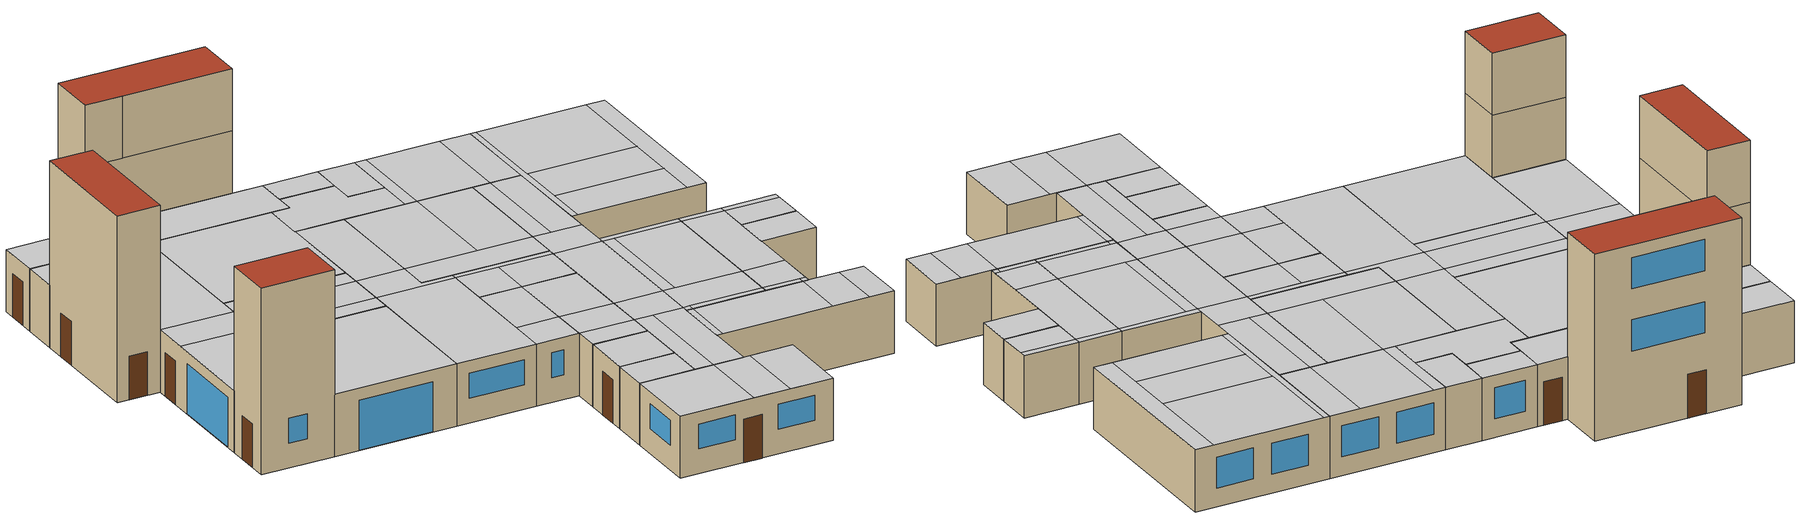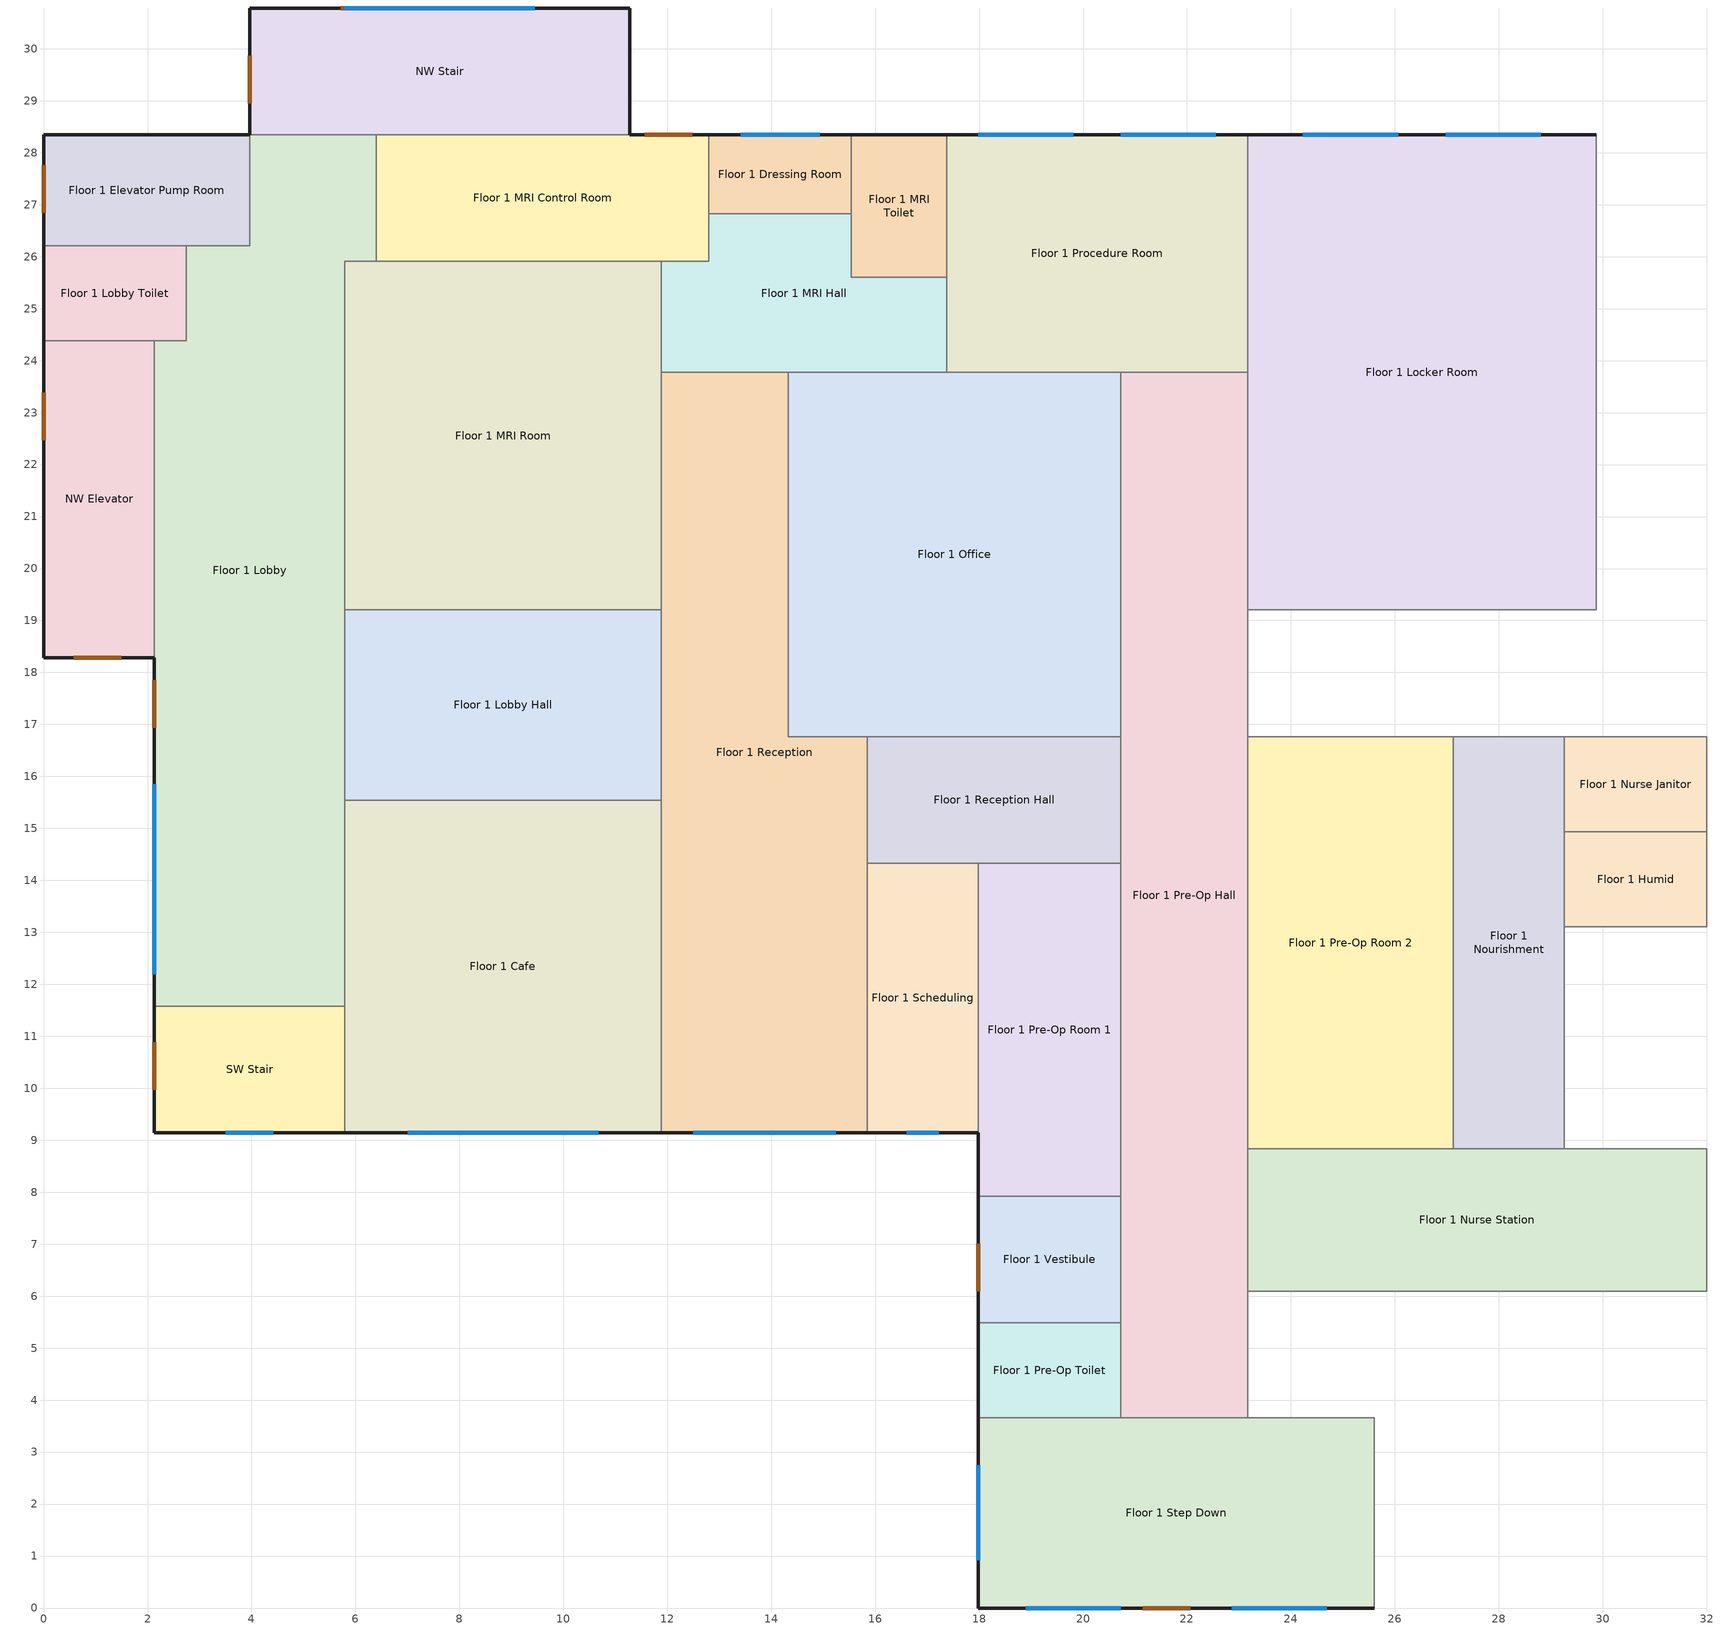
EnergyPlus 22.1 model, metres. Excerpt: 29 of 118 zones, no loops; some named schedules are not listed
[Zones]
Floor 1 Cafe
 floor ground (Floor1CafeSlab_Ffactor): 11.89,9.14 5.79,9.14 5.79,15.54 11.89,15.54 z0
 wall outside (nonres_ext_wall_grd): 5.79,9.14 11.89,9.14 z0:3.05
 wall to Floor 1 Lobby Hall (int_wall): 11.89,15.54 5.79,15.54 z0:3.05
 wall to Floor 1 Lobby (int_wall): 5.79,15.54 5.79,11.58 z0:3.05
 wall to Floor 1 Reception (int_wall): 11.89,9.14 11.89,15.54 z0:3.05
 wall to SW Stair (int_wall): 5.79,11.58 5.79,9.14 z0:3.05
 window (NonresWindow_U_0.364_SHGC_South_0.378): 7.01,9.14 10.67,9.14 z0.03:2.46
 ceiling to Floor 2 Reception (int_slab_ceiling): 5.79,9.14 11.89,9.14 11.89,15.54 5.79,15.54 z3.05
Floor 1 Dressing Room
 floor ground (Floor1DressingRoomSlab_Ffactor): 15.54,28.35 15.54,26.82 12.8,26.82 12.8,28.35 z0
 wall outside (nonres_ext_wall_grd): 15.54,28.35 12.8,28.35 z0:3.05
 wall to Floor 1 MRI Toilet (int_wall): 15.54,26.82 15.54,28.35 z0:3.05
 wall to Floor 1 MRI Control Room (int_wall): 12.8,28.35 12.8,26.82 z0:3.05
 wall to Floor 1 MRI Hall (int_wall): 12.8,26.82 15.54,26.82 z0:3.05
 window (NonresWindow_U_0.364_SHGC_North_0.378): 14.94,28.35 13.41,28.35 z0.91:2.44
 ceiling to Floor 2 Work (int_slab_ceiling): 15.54,26.82 15.54,28.35 12.8,28.35 12.8,26.82 z3.05
Floor 1 Elevator Pump Room
 floor ground (Floor1ElevatorPumpRoomSlab_Ffactor): 0,26.21 0,28.35 3.96,28.35 3.96,26.21 z0
 wall outside (nonres_ext_wall_grd): 3.96,28.35 0,28.35 0,26.21 z0:3.05
 wall to Floor 1 Lobby Toilet (int_wall): 0,26.21 2.74,26.21 z0:3.05
 wall to Floor 1 Lobby (int_wall): 2.74,26.21 3.96,26.21 3.96,28.35 z0:3.05
 door (Swinging Door_con): 0,27.76 0,26.84 z0:2.13
 ceiling to Floor 2 Janitor (int_slab_ceiling): 0,26.21 2.74,26.21 2.74,28.35 0,28.35 z3.05
 ceiling to Floor 2 Work (int_slab_ceiling): 3.96,28.35 2.74,28.35 2.74,26.21 3.96,26.21 z3.05
Floor 1 Humid
 floor adiabatic (Floor1HumidSlab_Ffactor): 32,14.94 32,13.11 29.26,13.11 29.26,14.94 z0
 wall to Floor 1 Sterile Storage (int_wall): 32,13.11 32,14.94 z0:3.05
 wall to Floor 1 Nourishment (int_wall): 29.26,14.94 29.26,13.11 z0:3.05
 wall to Floor 1 Nurse Janitor (int_wall): 32,14.94 29.26,14.94 z0:3.05
 wall to Floor 1 Clean (int_wall): 29.26,13.11 32,13.11 z0:3.05
 ceiling to Floor 2 X-Ray (int_slab_ceiling): 32,13.11 32,14.94 29.26,14.94 29.26,13.11 z3.05
Floor 1 Lobby
 floor ground (Floor1LobbySlab_Ffactor): 5.79,11.58 2.13,11.58 2.13,24.38 2.74,24.38 2.74,26.21 3.96,26.21 3.96,28.35 6.4,28.35 6.4,25.91 5.79,25.91 z0
 wall outside (nonres_ext_wall_grd): 2.13,18.29 2.13,11.58 z0:3.05
 wall to NW Stair (int_wall): 6.4,28.35 3.96,28.35 z0:3.05
 wall to NW Elevator (int_wall): 2.13,24.38 2.13,18.29 z0:3.05
 wall to Floor 1 Lobby Toilet (int_wall): 2.74,26.21 2.74,24.38 2.13,24.38 z0:3.05
 wall to SW Stair (int_wall): 2.13,11.58 5.79,11.58 z0:3.05
 wall to Floor 1 MRI Control Room (int_wall): 6.4,25.91 6.4,28.35 z0:3.05
 wall to Floor 1 MRI Room (int_wall): 5.79,19.2 5.79,25.91 6.4,25.91 z0:3.05
 wall to Floor 1 Lobby Hall (int_wall): 5.79,15.54 5.79,19.2 z0:3.05
 window (NonresWindow_U_0.364_SHGC_West_0.378): 2.13,15.85 2.13,12.19 z0.03:2.46
 door (Swinging Door_con): 2.13,17.85 2.13,16.93 z0:2.13
 ceiling to Floor 2 Work Hall (int_slab_ceiling): 2.13,18.29 2.13,16.46 5.79,16.46 5.79,18.29 z3.05
 ceiling to Floor 2 Work (int_slab_ceiling): 2.13,24.38 2.13,18.29 5.79,18.29 5.79,25.91 6.4,25.91 6.4,28.35 3.96,28.35 3.96,26.21 2.74,26.21 2.74,24.38 z3.05
 ceiling to Floor 2 Reception (int_slab_ceiling): 5.79,16.46 2.13,16.46 2.13,11.58 5.79,11.58 z3.05
Floor 1 Lobby Hall
 floor adiabatic (Floor1LobbyHallSlab_Ffactor): 11.89,19.2 11.89,15.54 5.79,15.54 5.79,19.2 z0
 wall to Floor 1 Reception (int_wall): 11.89,15.54 11.89,19.2 z0:3.05
 wall to Floor 1 MRI Room (int_wall): 11.89,19.2 5.79,19.2 z0:3.05
 ceiling to Floor 2 Work Hall (int_slab_ceiling): 5.79,18.29 5.79,16.46 11.89,16.46 11.89,18.29 z3.05
 ceiling to Floor 2 Work (int_slab_ceiling): 5.79,19.2 5.79,18.29 11.89,18.29 11.89,19.2 z3.05
 ceiling to Floor 2 Reception (int_slab_ceiling): 11.89,15.54 11.89,16.46 5.79,16.46 5.79,15.54 z3.05
Floor 1 Lobby Toilet
 floor ground (Floor1LobbyToiletSlab_Ffactor): 2.74,26.21 2.74,24.38 0,24.38 0,26.21 z0
 wall outside (nonres_ext_wall_grd): 0,26.21 0,24.38 z0:3.05
 wall to NW Elevator (int_wall): 0,24.38 2.13,24.38 z0:3.05
 ceiling to Floor 2 Work Toilet (int_slab_ceiling): 2.74,24.38 2.74,26.21 0,26.21 0,24.38 z3.05
Floor 1 Locker Room
 floor ground (Floor1LockerRoomSlab_Ffactor): 23.16,28.35 29.87,28.35 29.87,19.2 23.16,19.2 z0
 wall outside (nonres_ext_wall_grd): 29.87,28.35 23.16,28.35 z0:3.05
 wall to Floor 1 Procedure Room (int_wall): 23.16,28.35 23.16,23.77 z0:3.05
 wall to Floor 1 Locker Room Hall (int_wall): 23.16,19.2 29.87,19.2 z0:3.05
 wall to Floor 1 Lounge (int_wall): 29.87,19.2 29.87,28.35 z0:3.05
 wall to Floor 1 Pre-Op Hall (int_wall): 23.16,23.77 23.16,19.2 z0:3.05
 window (NonresWindow_U_0.364_SHGC_North_0.378): 28.8,28.35 26.97,28.35 / 26.06,28.35 24.23,28.35 z0.91:2.44
 ceiling to Floor 2 Exam Hall 5 (int_slab_ceiling): 29.87,28.35 28.96,28.35 28.96,19.2 29.87,19.2 z3.05
 ceiling to Floor 2 Exam 8 (int_slab_ceiling): 23.47,28.35 23.47,23.77 28.96,23.77 28.96,28.35 z3.05
 ceiling to Floor 2 Exam Hall 6 (int_slab_ceiling): 23.16,19.2 23.47,19.2 23.47,28.35 23.16,28.35 z3.05
 ceiling to Floor 2 Storage 3 (int_slab_ceiling): 23.47,23.77 23.47,21.34 28.96,21.34 28.96,23.77 z3.05
 ceiling to Floor 2 Nurse Station 2 (int_slab_ceiling): 28.96,19.2 28.96,21.34 23.47,21.34 23.47,19.2 z3.05
Floor 1 MRI Control Room
 floor ground (Floor1MRIControlRoomSlab_Ffactor): 6.4,25.91 6.4,28.35 12.8,28.35 12.8,25.91 z0
 wall outside (nonres_ext_wall_grd): 12.8,28.35 11.28,28.35 z0:3.05
 wall to Floor 1 MRI Room (int_wall): 6.4,25.91 11.89,25.91 z0:3.05
 wall to Floor 1 MRI Hall (int_wall): 11.89,25.91 12.8,25.91 12.8,26.82 z0:3.05
 wall to NW Stair (int_wall): 11.28,28.35 6.4,28.35 z0:3.05
 door (Swinging Door_con): 12.48,28.35 11.57,28.35 z0:2.13
 ceiling to Floor 2 Work (int_slab_ceiling): 6.4,25.91 12.8,25.91 12.8,28.35 6.4,28.35 z3.05
Floor 1 MRI Hall
 floor adiabatic (Floor1MRIHallSlab_Ffactor): 11.89,23.77 11.89,25.91 12.8,25.91 12.8,26.82 15.54,26.82 15.54,25.6 17.37,25.6 17.37,23.77 z0
 wall to Floor 1 Procedure Room (int_wall): 17.37,23.77 17.37,25.6 z0:3.05
 wall to Floor 1 Reception (int_wall): 11.89,23.77 14.33,23.77 z0:3.05
 wall to Floor 1 MRI Room (int_wall): 11.89,25.91 11.89,23.77 z0:3.05
 wall to Floor 1 MRI Toilet (int_wall): 17.37,25.6 15.54,25.6 15.54,26.82 z0:3.05
 wall to Floor 1 Office (int_wall): 14.33,23.77 17.37,23.77 z0:3.05
 ceiling to Floor 2 Work (int_slab_ceiling): 11.89,25.91 11.89,23.77 17.37,23.77 17.37,25.6 15.54,25.6 15.54,26.82 12.8,26.82 12.8,25.91 z3.05
Floor 1 MRI Room
 floor adiabatic (Floor1MRIRoomSlab_Ffactor): 11.89,19.2 5.79,19.2 5.79,25.91 11.89,25.91 z0
 wall to Floor 1 Reception (int_wall): 11.89,19.2 11.89,23.77 z0:3.05
 ceiling to Floor 2 Work (int_slab_ceiling): 5.79,19.2 11.89,19.2 11.89,25.91 5.79,25.91 z3.05
Floor 1 MRI Toilet
 floor ground (Floor1MRIToiletSlab_Ffactor): 17.37,25.6 15.54,25.6 15.54,28.35 17.37,28.35 z0
 wall outside (nonres_ext_wall_grd): 17.37,28.35 15.54,28.35 z0:3.05
 wall to Floor 1 Procedure Room (int_wall): 17.37,25.6 17.37,28.35 z0:3.05
 ceiling to Floor 2 Work (int_slab_ceiling): 15.54,25.6 17.37,25.6 17.37,28.35 15.54,28.35 z3.05
Floor 1 Nourishment
 floor adiabatic (Floor1NourishmentSlab_Ffactor): 27.13,16.76 29.26,16.76 29.26,8.84 27.13,8.84 z0
 wall to Floor 1 Clean (int_wall): 29.26,8.84 29.26,13.11 z0:3.05
 wall to Floor 1 Locker Room Hall (int_wall): 29.26,16.76 27.13,16.76 z0:3.05
 wall to Floor 1 Nurse Station (int_wall): 27.13,8.84 29.26,8.84 z0:3.05
 wall to Floor 1 Pre-Op Room 2 (int_wall): 27.13,16.76 27.13,8.84 z0:3.05
 wall to Floor 1 Nurse Janitor (int_wall): 29.26,14.94 29.26,16.76 z0:3.05
 ceiling to Floor 2 Work Hall (int_slab_ceiling): 27.13,16.76 27.13,16.46 29.26,16.46 29.26,16.76 z3.05
 ceiling to Floor 2 Exam 2 (int_slab_ceiling): 27.13,8.84 28.96,8.84 28.96,9.14 27.13,9.14 z3.05
 ceiling to Floor 2 Exam Hall 2 (int_slab_ceiling): 29.26,8.84 29.26,9.14 28.96,9.14 28.96,8.84 z3.05
 ceiling to Floor 2 Reception Hall (int_slab_ceiling): 29.26,9.14 29.26,10.97 27.13,10.97 27.13,9.14 z3.05
 ceiling to Floor 2 X-Ray (int_slab_ceiling): 29.26,16.46 27.13,16.46 27.13,10.97 29.26,10.97 z3.05
Floor 1 Nurse Janitor
 floor adiabatic (Floor1NurseJanitorSlab_Ffactor): 29.26,14.94 29.26,16.76 32,16.76 32,14.94 z0
 wall to Floor 1 Locker Room Hall (int_wall): 32,16.76 29.26,16.76 z0:3.05
 wall to Floor 1 Sterile Storage (int_wall): 32,14.94 32,16.76 z0:3.05
 ceiling to Floor 2 Work Hall (int_slab_ceiling): 29.26,16.76 29.26,16.46 32,16.46 32,16.76 z3.05
 ceiling to Floor 2 X-Ray (int_slab_ceiling): 32,14.94 32,16.46 29.26,16.46 29.26,14.94 z3.05
Floor 1 Nurse Station
 floor adiabatic (Floor1NurseStationSlab_Ffactor): 23.16,6.1 23.16,8.84 32,8.84 32,6.1 z0
 wall to Floor 1 Pre-Op Hall (int_wall): 23.16,8.84 23.16,6.1 z0:3.05
 wall to Floor 1 PACU (int_wall): 32,6.1 32,8.84 z0:3.05
 wall to Floor 1 Nurse Hall (int_wall): 23.16,6.1 32,6.1 z0:3.05
 wall to Floor 1 Clean (int_wall): 32,8.84 29.26,8.84 z0:3.05
 wall to Floor 1 Pre-Op Room 2 (int_wall): 27.13,8.84 23.16,8.84 z0:3.05
 ceiling to Floor 2 Exam Hall 1 (int_slab_ceiling): 23.16,6.1 23.47,6.1 23.47,8.84 23.16,8.84 z3.05
 ceiling to Floor 2 Exam 2 (int_slab_ceiling): 23.47,6.1 28.96,6.1 28.96,8.84 23.47,8.84 z3.05
 ceiling to Floor 2 Exam 3 (int_slab_ceiling): 32,8.84 30.78,8.84 30.78,6.1 32,6.1 z3.05
 ceiling to Floor 2 Exam Hall 2 (int_slab_ceiling): 28.96,6.1 30.78,6.1 30.78,8.84 28.96,8.84 z3.05
Floor 1 Office
 floor adiabatic (Floor1OfficeSlab_Ffactor): 20.73,23.77 20.73,16.76 14.33,16.76 14.33,23.77 z0
 wall to Floor 1 Procedure Room (int_wall): 20.73,23.77 17.37,23.77 z0:3.05
 wall to Floor 1 Pre-Op Hall (int_wall): 20.73,16.76 20.73,23.77 z0:3.05
 wall to Floor 1 Reception (int_wall): 14.33,23.77 14.33,16.76 15.85,16.76 z0:3.05
 wall to Floor 1 Reception Hall (int_wall): 15.85,16.76 20.73,16.76 z0:3.05
 ceiling to Floor 2 Work Hall (int_slab_ceiling): 20.73,16.76 20.73,18.29 14.33,18.29 14.33,16.76 z3.05
 ceiling to Floor 2 Exam 9 (int_slab_ceiling): 20.73,23.77 17.98,23.77 17.98,18.29 20.73,18.29 z3.05
 ceiling to Floor 2 Work (int_slab_ceiling): 14.33,18.29 17.98,18.29 17.98,23.77 14.33,23.77 z3.05
Floor 1 Pre-Op Hall
 floor adiabatic (Floor1Pre-OpHallSlab_Ffactor): 20.73,3.66 20.73,23.77 23.16,23.77 23.16,3.66 z0
 wall to Floor 1 Nurse Hall (int_wall): 23.16,3.66 23.16,6.1 z0:3.05
 wall to Floor 1 Procedure Room (int_wall): 23.16,23.77 20.73,23.77 z0:3.05
 wall to Floor 1 Step Down (int_wall): 20.73,3.66 23.16,3.66 z0:3.05
 wall to Floor 1 Pre-Op Room 2 (int_wall): 23.16,8.84 23.16,16.76 z0:3.05
 wall to Floor 1 Locker Room Hall (int_wall): 23.16,16.76 23.16,19.2 z0:3.05
 wall to Floor 1 Reception Hall (int_wall): 20.73,16.76 20.73,14.33 z0:3.05
 wall to Floor 1 Pre-Op Room 1 (int_wall): 20.73,14.33 20.73,7.92 z0:3.05
 wall to Floor 1 Vestibule (int_wall): 20.73,7.92 20.73,5.49 z0:3.05
 wall to Floor 1 Pre-Op Toilet (int_wall): 20.73,5.49 20.73,3.66 z0:3.05
 ceiling to Floor 2 Exam 1 (int_slab_ceiling): 20.73,3.66 21.64,3.66 21.64,9.14 20.73,9.14 z3.05
 ceiling to Floor 2 Exam Hall 1 (int_slab_ceiling): 23.16,9.14 21.64,9.14 21.64,3.66 23.16,3.66 z3.05
 ceiling to Floor 2 Scheduling 2 (int_slab_ceiling): 23.16,10.97 23.16,16.46 20.73,16.46 20.73,10.97 z3.05
 ceiling to Floor 2 Reception Hall (int_slab_ceiling): 23.16,9.14 23.16,10.97 20.73,10.97 20.73,9.14 z3.05
 ceiling to Floor 2 Work Hall (int_slab_ceiling): 23.16,18.29 20.73,18.29 20.73,16.46 23.16,16.46 z3.05
 ceiling to Floor 2 Exam Hall 6 (int_slab_ceiling): 23.16,23.77 21.64,23.77 21.64,18.29 23.16,18.29 z3.05
 ceiling to Floor 2 Exam 9 (int_slab_ceiling): 20.73,18.29 21.64,18.29 21.64,23.77 20.73,23.77 z3.05
Floor 1 Pre-Op Room 1
 floor ground (Floor1Pre-OpRoom1Slab_Ffactor): 20.73,7.92 17.98,7.92 17.98,14.33 20.73,14.33 z0
 wall outside (nonres_ext_wall_grd): 17.98,9.14 17.98,7.92 z0:3.05
 wall to Floor 1 Vestibule (int_wall): 17.98,7.92 20.73,7.92 z0:3.05
 wall to Floor 1 Scheduling (int_wall): 17.98,14.33 17.98,9.14 z0:3.05
 wall to Floor 1 Reception Hall (int_wall): 20.73,14.33 17.98,14.33 z0:3.05
 ceiling to Floor 2 Scheduling 2 (int_slab_ceiling): 20.73,14.33 17.98,14.33 17.98,10.97 20.73,10.97 z3.05
 ceiling to Floor 2 Exam 1 (int_slab_ceiling): 20.73,7.92 20.73,9.14 17.98,9.14 17.98,7.92 z3.05
 ceiling to Floor 2 Reception Hall (int_slab_ceiling): 17.98,10.97 17.98,9.14 20.73,9.14 20.73,10.97 z3.05
Floor 1 Pre-Op Room 2
 floor adiabatic (Floor1Pre-OpRoom2Slab_Ffactor): 27.13,16.76 27.13,8.84 23.16,8.84 23.16,16.76 z0
 wall to Floor 1 Locker Room Hall (int_wall): 27.13,16.76 23.16,16.76 z0:3.05
 ceiling to Floor 2 Exam Hall 1 (int_slab_ceiling): 23.16,8.84 23.47,8.84 23.47,9.14 23.16,9.14 z3.05
 ceiling to Floor 2 Work Hall (int_slab_ceiling): 23.16,16.76 23.16,16.46 27.13,16.46 27.13,16.76 z3.05
 ceiling to Floor 2 Exam 2 (int_slab_ceiling): 27.13,8.84 27.13,9.14 23.47,9.14 23.47,8.84 z3.05
 ceiling to Floor 2 Reception Hall (int_slab_ceiling): 27.13,9.14 27.13,10.97 23.16,10.97 23.16,9.14 z3.05
 ceiling to Floor 2 X-Ray (int_slab_ceiling): 27.13,10.97 27.13,16.46 23.77,16.46 23.77,10.97 z3.05
 ceiling to Floor 2 Scheduling 2 (int_slab_ceiling): 23.77,10.97 23.77,16.46 23.16,16.46 23.16,10.97 z3.05
Floor 1 Pre-Op Toilet
 floor ground (Floor1Pre-OpToiletSlab_Ffactor): 17.98,5.49 20.73,5.49 20.73,3.66 17.98,3.66 z0
 wall outside (nonres_ext_wall_grd): 17.98,5.49 17.98,3.66 z0:3.05
 wall to Floor 1 Vestibule (int_wall): 20.73,5.49 17.98,5.49 z0:3.05
 wall to Floor 1 Step Down (int_wall): 17.98,3.66 20.73,3.66 z0:3.05
 ceiling to Floor 2 Exam 1 (int_slab_ceiling): 20.73,5.49 17.98,5.49 17.98,3.66 20.73,3.66 z3.05
Floor 1 Procedure Room
 floor ground (Floor1ProcedureRoomSlab_Ffactor): 17.37,28.35 23.16,28.35 23.16,23.77 17.37,23.77 z0
 wall outside (nonres_ext_wall_grd): 23.16,28.35 17.37,28.35 z0:3.05
 window (NonresWindow_U_0.364_SHGC_North_0.378): 22.56,28.35 20.73,28.35 / 19.81,28.35 17.98,28.35 z0.91:2.44
 ceiling to Floor 2 Exam Hall 6 (int_slab_ceiling): 23.16,28.35 21.64,28.35 21.64,23.77 23.16,23.77 z3.05
 ceiling to Floor 2 Exam 9 (int_slab_ceiling): 21.64,28.35 17.98,28.35 17.98,23.77 21.64,23.77 z3.05
 ceiling to Floor 2 Work (int_slab_ceiling): 17.37,23.77 17.98,23.77 17.98,28.35 17.37,28.35 z3.05
Floor 1 Reception
 floor ground (Floor1ReceptionSlab_Ffactor): 11.89,23.77 14.33,23.77 14.33,16.76 15.85,16.76 15.85,9.14 11.89,9.14 z0
 wall outside (nonres_ext_wall_grd): 11.89,9.14 15.85,9.14 z0:3.05
 wall to Floor 1 Scheduling (int_wall): 15.85,9.14 15.85,14.33 z0:3.05
 wall to Floor 1 Reception Hall (int_wall): 15.85,14.33 15.85,16.76 z0:3.05
 window (NonresWindow_U_0.364_SHGC_South_0.378): 12.5,9.14 15.24,9.14 z1.22:2.44
 ceiling to Floor 2 Work Hall (int_slab_ceiling): 11.89,18.29 11.89,16.46 15.85,16.46 15.85,16.76 14.33,16.76 14.33,18.29 z3.05
 ceiling to Floor 2 Work (int_slab_ceiling): 11.89,18.29 14.33,18.29 14.33,23.77 11.89,23.77 z3.05
 ceiling to Floor 2 Reception (int_slab_ceiling): 15.85,16.46 11.89,16.46 11.89,9.14 15.85,9.14 z3.05
Floor 1 Reception Hall
 floor adiabatic (Floor1ReceptionHallSlab_Ffactor): 20.73,16.76 20.73,14.33 15.85,14.33 15.85,16.76 z0
 wall to Floor 1 Scheduling (int_wall): 15.85,14.33 17.98,14.33 z0:3.05
 ceiling to Floor 2 Reception Toilet (int_slab_ceiling): 17.98,14.33 17.98,16.46 15.85,16.46 15.85,14.33 z3.05
 ceiling to Floor 2 Scheduling 2 (int_slab_ceiling): 20.73,14.33 20.73,16.46 17.98,16.46 17.98,14.33 z3.05
 ceiling to Floor 2 Work Hall (int_slab_ceiling): 15.85,16.76 15.85,16.46 20.73,16.46 20.73,16.76 z3.05
Floor 1 Scheduling
 floor ground (Floor1SchedulingSlab_Ffactor): 17.98,9.14 15.85,9.14 15.85,14.33 17.98,14.33 z0
 wall outside (nonres_ext_wall_grd): 15.85,9.14 17.98,9.14 z0:3.05
 window (NonresWindow_U_0.364_SHGC_South_0.378): 16.61,9.14 17.22,9.14 z1.22:2.44
 ceiling to Floor 2 Reception Hall (int_slab_ceiling): 17.98,9.14 17.98,10.97 15.85,10.97 15.85,9.14 z3.05
 ceiling to Floor 2 Reception Toilet (int_slab_ceiling): 15.85,14.33 15.85,10.97 17.98,10.97 17.98,14.33 z3.05
Floor 1 Step Down
 floor ground (Floor1StepDownSlab_Ffactor): 17.98,3.66 25.6,3.66 25.6,0 17.98,0 z0
 wall outside (nonres_ext_wall_grd): 17.98,3.66 17.98,0 25.6,0 z0:3.05
 wall to Floor 1 Nurse Hall (int_wall): 25.6,3.66 23.16,3.66 z0:3.05
 wall to Floor 1 Recovery Room (int_wall): 25.6,0 25.6,3.66 z0:3.05
 window (NonresWindow_U_0.364_SHGC_West_0.378): 17.98,2.74 17.98,0.91 z1.22:2.44
 window (NonresWindow_U_0.364_SHGC_South_0.378): 18.9,0 20.73,0 / 22.86,0 24.69,0 z1.22:2.44
 door (Swinging Door_con): 21.14,0 22.06,0 z0:2.13
 ceiling to Floor 2 Exam 1 (int_slab_ceiling): 21.64,0 21.64,3.66 17.98,3.66 17.98,0 z3.05
 ceiling to Floor 2 Exam Hall 1 (int_slab_ceiling): 21.64,0 23.47,0 23.47,3.66 21.64,3.66 z3.05
 ceiling to Floor 2 Exam 2 (int_slab_ceiling): 25.6,3.66 23.47,3.66 23.47,0 25.6,0 z3.05
Floor 1 Vestibule
 floor ground (Floor1VestibuleSlab_Ffactor): 20.73,5.49 17.98,5.49 17.98,7.92 20.73,7.92 z0
 wall outside (nonres_ext_wall_grd): 17.98,7.92 17.98,5.49 z0:3.05
 door (Swinging Door_con): 17.98,7.01 17.98,6.1 z0:2.13
 ceiling to Floor 2 Exam 1 (int_slab_ceiling): 17.98,5.49 20.73,5.49 20.73,7.92 17.98,7.92 z3.05
NW Elevator
 floor ground (NWElevatorSlab_Ffactor): 2.13,18.29 0,18.29 0,24.38 2.13,24.38 z0
 wall outside (nonres_ext_wall_grd): 0,24.38 0,18.29 2.13,18.29 z0:9.14
 wall to Floor 3 Elevator Hall (int_wall): 2.13,18.29 2.13,24.38 z6.1:9.14
 wall to Floor 2 Work Toilet (int_wall): 2.13,24.38 0,24.38 z3.05:6.1
 wall to Floor 2 Work (int_wall): 2.13,18.29 2.13,24.38 z3.05:6.1
 wall to Floor 3 Office Toilet (int_wall): 2.13,24.38 0,24.38 z6.1:9.14
 door (Swinging Door_con): 0.58,18.29 1.5,18.29 / 0,23.38 0,22.47 z0:2.13
 roof outside (nonres_roof): 0,18.29 2.13,18.29 2.13,24.38 0,24.38 z9.14
NW Stair
 floor ground (NWStairSlab_Ffactor): 3.96,30.78 11.28,30.78 11.28,28.35 3.96,28.35 z0
 wall outside (nonres_ext_wall_grd): 11.28,28.35 11.28,30.78 3.96,30.78 3.96,28.35 z0:9.14
 wall to Floor 3 Elevator Hall (int_wall): 3.96,28.35 5.79,28.35 z6.1:9.14
 wall to Floor 2 Work (int_wall): 3.96,28.35 11.28,28.35 z3.05:6.1
 wall to Floor 3 Office (int_wall): 5.79,28.35 11.28,28.35 z6.1:9.14
 window (NonresWindow_U_0.364_SHGC_North_0.378): 9.45,30.78 5.79,30.78 z3.96:5.49; 9.45,30.78 5.79,30.78 z7.01:8.53
 door (Swinging Door_con): 3.96,29.87 3.96,28.96 / 6.64,30.78 5.72,30.78 z0:2.13
 roof outside (nonres_roof): 11.28,30.78 3.96,30.78 3.96,28.35 11.28,28.35 z9.14
SW Stair
 floor ground (SWStairSlab_Ffactor): 2.13,11.58 5.79,11.58 5.79,9.14 2.13,9.14 z0
 wall outside (nonres_ext_wall_grd): 2.13,11.58 2.13,9.14 5.79,9.14 z0:9.14
 wall to Floor 3 Undeveloped 2 (int_wall): 5.79,9.14 5.79,11.58 2.13,11.58 z6.1:9.14
 wall to Floor 2 Reception (int_wall): 5.79,9.14 5.79,11.58 2.13,11.58 z3.05:6.1
 window (NonresWindow_U_0.364_SHGC_South_0.378): 3.51,9.14 4.42,9.14 z1.22:2.44
 door (Swinging Door_con): 2.13,10.89 2.13,9.97 z0:2.13
 roof outside (nonres_roof): 2.13,11.58 2.13,9.14 5.79,9.14 5.79,11.58 z9.14
[Building]
OutPatientHealthCare: North Axis {deg}=0; Terrain=City; Loads Convergence Tolerance Value {W}=0.04; Temperature Convergence Tolerance Value {deltaC}=0.2; Solar Distribution=FullInteriorAndExterior; Maximum Number of Warmup Days=25; Minimum Number of Warmup Days=6
[Site:Location]
Site:Location=Buffalo.Niagara.Intl.AP_NY_USA WMO=725280; Latitude {N+ S-}=42.94; Longitude {W- E+}=-78.74; Time Zone Relative to GMT {GMT+/-}=-5; Elevation {m}=215
[SizingPeriod:DesignDay] Day of Month=21; Dry-Bulb Temperature Range Modifier Type=DefaultMultipliers; Humidity Condition Type=Wetbulb; Barometric Pressure {Pa}=98769; Rain {Yes/No}=No; Snow on ground {Yes/No}=No; Daylight Savings Time Indicator=No
Name | Month | Day Type | Maximum Dry-Bulb Temperature {C} | Daily Dry-Bulb Temperature Range {C} | Wetbulb at Maximum Dry-Bulb {C} | Wind Speed {m/s} design conditions vs. traditional 6.71 m/s (15 mph) | Wind Direction {Degrees; N=0, S=180} | Solar Model Indicator | Clearness {0.0 to 1.1} | Wind Speed {m/s} design conditions vs. traditional 3.35 m/s (7mph) | ASHRAE Clear Sky Optical Depth for Beam Irradiance (taub) | ASHRAE Clear Sky Optical Depth for Diffuse Irradiance (taud)
Buffalo.Niagara.Intl.AP_NY_USA Ann Htg 99.6% Condns DB | 1 | WinterDesignDay | -16.3 | 0 | -16.3 | 5.1 | 270 | ASHRAEClearSky | 0
Buffalo.Niagara.Intl.AP_NY_USA Ann Clg .4% Condns DB=>MWB | 7 | SummerDesignDay | 30.3 | 9.3 | 21.8 |  | 240 | ASHRAETau |  | 5.7 | 0.462 | 2.001
[Site:WaterMainsTemperature]
Calculation Method=Correlation; Annual average outdoor air temperature {C}=8.96667; Maximum difference in monthly average outdoor air temperatures {C}=26.2
[Site:GroundTemperature:FCfactorMethod]
January Ground Temperature {C}=9.7; February Ground Temperature {C}=6; March Ground Temperature {C}=-2.2; April Ground Temperature {C}=-3.4; May Ground Temperature {C}=-4.2; June Ground Temperature {C}=2.7; July Ground Temperature {C}=7.5; August Ground Temperature {C}=13.7; September Ground Temperature {C}=18.6; October Ground Temperature {C}=22; November Ground Temperature {C}=20.7; December Ground Temperature {C}=16.5
[Material:NoMass]
Opaque Door panel_con: MediumRough, 0.475973, 0.9, 0.7, 0.7
CP02 CARPET PAD: VeryRough, 0.21648, 0.9, 0.7, 0.8
Nonres_Roof_Insulation: MediumSmooth, 5.30668, 0.9, 0.7, 0.7
Nonres_Exterior_Wall_Insulation_grd: MediumSmooth, 1.18092, 0.9, 0.7, 0.7
[Construction]
Swinging Door_con: Opaque Door panel_con
InteriorFurnishings: Std Wood 6inch
int_wall: G01 13mm gypsum board, G01 13mm gypsum board
int_slab_ceiling: CP02 CARPET PAD, 100mm Normalweight concrete floor
nonres_roof: F13 Built-up roofing, Nonres_Roof_Insulation, F08 Metal surface
nonres_ext_wall_grd: F07 25mm stucco, G01 16mm gypsum board, Nonres_Exterior_Wall_Insulation_grd, G01 16mm gypsum board
NonresWindow_U_0.364_SHGC_South_0.378: Glazing Layer South
NonresWindow_U_0.364_SHGC_North_0.378: Glazing Layer North
NonresWindow_U_0.364_SHGC_West_0.378: Glazing Layer West
[Material]
Name | Roughness | Thickness {m} | Conductivity {W/m-K} | Density {kg/m3} | Specific Heat {J/kg-K} | Thermal Absorptance | Solar Absorptance | Visible Absorptance | Absorptance:Thermal | Absorptance:Solar | Absorptance:Visible
Std Wood 6inch | MediumSmooth | 0.15 | 0.12 | 540 | 1210 | 0.9 | 0.7 | 0.7
F07 25mm stucco | Smooth | 0.0254 | 0.72 | 1856 | 840 | 0.9 | 0.7 | 0.7
F08 Metal surface | Smooth | 0.0008 | 45.28 | 7824 | 500
F13 Built-up roofing | Rough | 0.0095 | 0.16 | 1120 | 1460 |  |  |  | 0.9 | 0.7
G01 13mm gypsum board | Smooth | 0.0127 | 0.16 | 800 | 1090 |  |  |  | 0.9 | 0.7 | 0.5
G01 16mm gypsum board | MediumSmooth | 0.0159 | 0.16 | 800 | 1090
100mm Normalweight concrete floor | MediumRough | 0.1016 | 2.31 | 2322 | 832
[WindowMaterial:SimpleGlazingSystem] U-Factor {W/m2-K}=2.06689; Solar Heat Gain Coefficient=0.378; Visible Transmittance=0.4158
Glazing Layer South; Glazing Layer North; Glazing Layer West
[Construction:FfactorGroundFloor] F-Factor {W/m-K}=0.90012
Name | Area {m2} | PerimeterExposed {m}
Floor1CafeSlab_Ffactor | 39.0193 | 6.096
Floor1DressingRoomSlab_Ffactor | 4.18064 | 2.7432
Floor1ElevatorPumpRoomSlab_Ffactor | 8.45418 | 6.096
Floor1HumidSlab_Ffactor; Floor1NurseJanitorSlab_Ffactor | 5.01676 | 0
Floor1LobbySlab_Ffactor | 57.7857 | 6.7056
Floor1LobbyHallSlab_Ffactor | 22.2967 | 0
Floor1LobbyToiletSlab_Ffactor; Floor1MRIToiletSlab_Ffactor; Floor1Pre-OpToiletSlab_Ffactor | 5.01676 | 1.8288
Floor1LockerRoomSlab_Ffactor | 61.316 | 6.7056
Floor1MRIControlRoomSlab_Ffactor | 15.6077 | 1.524
Floor1MRIHallSlab_Ffactor | 13.6567 | 0
Floor1MRIRoomSlab_Ffactor | 40.8773 | 0
Floor1NourishmentSlab_Ffactor | 16.9084 | 0
Floor1NurseStationSlab_Ffactor | 24.2477 | 0
Floor1OfficeSlab_Ffactor | 44.8722 | 0
Floor1Pre-OpHallSlab_Ffactor | 49.0528 | 0
Floor1Pre-OpRoom1Slab_Ffactor | 17.5587 | 1.2192
Floor1Pre-OpRoom2Slab_Ffactor | 31.4012 | 0
Floor1ProcedureRoomSlab_Ffactor | 26.4774 | 5.7912
Floor1ReceptionSlab_Ffactor | 47.2876 | 3.9624
Floor1ReceptionHallSlab_Ffactor | 11.8916 | 0
Floor1SchedulingSlab_Ffactor | 11.0555 | 2.1336
Floor1StepDownSlab_Ffactor | 27.8709 | 11.2776
Floor1VestibuleSlab_Ffactor | 6.68902 | 2.4384
NWElevatorSlab_Ffactor | 13.0064 | 8.2296
NWStairSlab_Ffactor | 17.8374 | 12.192
SWStairSlab_Ffactor | 8.91869 | 6.096
[Zone] Type=1; Multiplier=1; Ceiling Height {m}=-9999; Floor Area {m2}=autocalculate; Part of Total Floor Area=Yes
Name | Volume {m3}
Floor 1 Cafe; NW Elevator | 118.9308
Floor 1 Dressing Room | 12.7426
Floor 1 Elevator Pump Room | 25.7683
Floor 1 Humid; Floor 1 Lobby Toilet; Floor 1 MRI Toilet; Floor 1 Nurse Janitor; Floor 1 Pre-Op Toilet | 15.2911
Floor 1 Lobby | 176.1308
Floor 1 Lobby Hall | 67.9604
Floor 1 Locker Room | 186.8912
Floor 1 MRI Control Room | 47.5723
Floor 1 MRI Hall | 41.6258
Floor 1 MRI Room | 124.5941
Floor 1 Nourishment | 51.5367
Floor 1 Nurse Station | 73.907
Floor 1 Office | 136.7704
Floor 1 Pre-Op Hall | 149.513
Floor 1 Pre-Op Room 1 | 53.5188
Floor 1 Pre-Op Room 2 | 95.7109
Floor 1 Procedure Room | 80.703
Floor 1 Reception | 144.1327
Floor 1 Reception Hall | 36.2456
Floor 1 Scheduling | 33.697
Floor 1 Step Down | 84.9505
Floor 1 Vestibule | 20.3881
NW Stair | 163.105
SW Stair | 81.5525
[InternalMass] Construction=InteriorFurnishings
Name | Zone or ZoneList | Surface Area {m2}
Floor 1 Cafe_InternalMass_1 | Floor 1 Cafe | 78.0386
Floor 1 Dressing Room_InternalMass_1 | Floor 1 Dressing Room | 8.3613
Floor 1 Elevator Pump Room_InternalMass_1 | Floor 1 Elevator Pump Room | 16.9084
Floor 1 Humid_InternalMass_1 | Floor 1 Humid | 10.0335
Floor 1 Lobby_InternalMass_1 | Floor 1 Lobby | 115.5714
Floor 1 Lobby Hall_InternalMass_1 | Floor 1 Lobby Hall | 44.5935
Floor 1 Lobby Toilet_InternalMass_1 | Floor 1 Lobby Toilet | 10.0335
Floor 1 Locker Room_InternalMass_1 | Floor 1 Locker Room | 122.632
Floor 1 MRI Control Room_InternalMass_1 | Floor 1 MRI Control Room | 31.2154
Floor 1 MRI Hall_InternalMass_1 | Floor 1 MRI Hall | 27.3135
Floor 1 MRI Room_InternalMass_1 | Floor 1 MRI Room | 81.7547
Floor 1 MRI Toilet_InternalMass_1 | Floor 1 MRI Toilet | 10.0335
Floor 1 Nourishment_InternalMass_1 | Floor 1 Nourishment | 33.8167
Floor 1 Nurse Janitor_InternalMass_1 | Floor 1 Nurse Janitor | 10.0335
Floor 1 Nurse Station_InternalMass_1 | Floor 1 Nurse Station | 48.4954
Floor 1 Office_InternalMass_1 | Floor 1 Office | 89.7443
Floor 1 Pre-Op Hall_InternalMass_1 | Floor 1 Pre-Op Hall | 98.1056
Floor 1 Pre-Op Room 1_InternalMass_1 | Floor 1 Pre-Op Room 1 | 35.1173
Floor 1 Pre-Op Room 2_InternalMass_1 | Floor 1 Pre-Op Room 2 | 62.8025
Floor 1 Pre-Op Toilet_InternalMass_1 | Floor 1 Pre-Op Toilet | 10.0335
Floor 1 Procedure Room_InternalMass_1 | Floor 1 Procedure Room | 52.9547
Floor 1 Reception_InternalMass_1 | Floor 1 Reception | 94.5753
Floor 1 Reception Hall_InternalMass_1 | Floor 1 Reception Hall | 23.7832
Floor 1 Scheduling_InternalMass_1 | Floor 1 Scheduling | 22.1109
Floor 1 Step Down_InternalMass_1 | Floor 1 Step Down | 55.7418
Floor 1 Vestibule_InternalMass_1 | Floor 1 Vestibule | 13.378
NW Elevator_InternalMass_1 | NW Elevator | 26.0129
NW Stair_InternalMass_1 | NW Stair | 35.6748
SW Stair_InternalMass_1 | SW Stair | 17.8374
[People] Fraction Radiant=0.3; Sensible Heat Fraction=AUTOCALCULATE; Activity Level Schedule=ACTIVITY_SCH; Enable ASHRAE 55 Comfort Warnings=No; Mean Radiant Temperature Calculation Type=ZoneAveraged; Work Efficiency Schedule=WORK_EFF_SCH; Clothing Insulation Calculation Method=ClothingInsulationSchedule; Clothing Insulation Schedule=CLOTHING_SCH; Air Velocity Schedule=AIR_VELO_SCH; Thermal Comfort Model 1 Type=FANGER
Name | Zone or ZoneList or Space or SpaceList | Number of People Schedule | Number of People Calculation Method | People per Floor Area {person/m2} | Number of People
Floor 1 Cafe People | Floor 1 Cafe | BLDG_OCC_SCH | People/Area | 1.0765
Floor 1 Dressing Room People | Floor 1 Dressing Room | OFFICE_OCC_w_SB_SCH | People/Area | 0.0538248
Floor 1 Humid People | Floor 1 Humid | OFFICE_OCC_w_SB_SCH | People/Area | 0.0538248
Floor 1 Lobby People | Floor 1 Lobby | BLDG_OCC_SCH | People/Area | 0.10765
Floor 1 Locker Room People | Floor 1 Locker Room | BLDG_OCC_SCH | People/Area | 0.161474
Floor 1 MRI Control Room People | Floor 1 MRI Control Room | BLDG_OCC_SCH | People/Area | 0.215299
Floor 1 MRI Room People | Floor 1 MRI Room | BLDG_OCC_SCH | People/Area | 0.215299
Floor 1 Nourishment People | Floor 1 Nourishment | BLDG_OCC_SCH | People/Area | 0.161458
Floor 1 Nurse Station People | Floor 1 Nurse Station | BLDG_OCC_SCH | People/Area | 0.161458
Floor 1 Office People | Floor 1 Office | OFFICE_OCC_w_SB_SCH | People/Area | 0.0538248
Floor 1 Pre-Op Room 1 People | Floor 1 Pre-Op Room 1 | BLDG_OCC_SCH | People/Area | 0.10765
Floor 1 Pre-Op Room 2 People | Floor 1 Pre-Op Room 2 | BLDG_OCC_SCH | People/Area | 0.10765
Floor 1 Procedure Room People | Floor 1 Procedure Room | BLDG_OCC_SCH | People/Area | 0.215299
Floor 1 Reception People | Floor 1 Reception | BLDG_OCC_SCH | People/Area | 0.322949
Floor 1 Scheduling People | Floor 1 Scheduling | OFFICE_OCC_w_SB_SCH | People/Area | 0.0538248
Floor 1 Step Down People | Floor 1 Step Down | BLDG_OCC_SCH | People/Area | 0.215299
Floor 1 Elevator Pump Room People | Floor 1 Elevator Pump Room | BLDG_OCC_SCH | People |  | 0.1365
Floor 1 Lobby Hall People | Floor 1 Lobby Hall | BLDG_OCC_SCH | People |  | 1.2
Floor 1 Lobby Toilet People | Floor 1 Lobby Toilet | BLDG_OCC_SCH | People |  | 0.27
Floor 1 MRI Hall People | Floor 1 MRI Hall | BLDG_OCC_SCH | People |  | 0.735
Floor 1 MRI Toilet People | Floor 1 MRI Toilet | BLDG_OCC_SCH | People |  | 0.27
Floor 1 Nurse Janitor People | Floor 1 Nurse Janitor | BLDG_OCC_SCH | People |  | 0.108
Floor 1 Pre-Op Hall People | Floor 1 Pre-Op Hall | BLDG_OCC_SCH | People |  | 2.64
Floor 1 Pre-Op Toilet People | Floor 1 Pre-Op Toilet | BLDG_OCC_SCH | People |  | 0.27
Floor 1 Reception Hall People | Floor 1 Reception Hall | BLDG_OCC_SCH | People |  | 0.64
Floor 1 Vestibule People | Floor 1 Vestibule | BLDG_OCC_SCH | People |  | 0.36
[PEOPLE] Number of People Schedule=BLDG_OCC_SCH; Number of People Calculation Method=People; Fraction Radiant=0.3; Sensible Heat Fraction=AUTOCALCULATE; Activity Level Schedule=ACTIVITY_SCH; Carbon Dioxide Generation Rate {m3/s-W}=3.82e-08; Enable ASHRAE 55 Comfort Warnings=No; Mean Radiant Temperature Calculation Type=ZoneAveraged; Work Efficiency Schedule=WORK_EFF_SCH; Clothing Insulation Calculation Method=ClothingInsulationSchedule; Clothing Insulation Calculation Method Schedule=AIR_VELO_SCH; Clothing Insulation Schedule=FANGER
Name | Zone or ZoneList or Space or SpaceList | Number of People
NW Elevator People | NW Elevator | 0.21
NW Stair People | NW Stair | 0.96
SW Stair People | SW Stair | 0.48
[Lights] Design Level Calculation Method=Watts/Area; Return Air Fraction=0; Fraction Radiant=0.7; Fraction Visible=0.2; Fraction Replaceable=1; Return Air Fraction Calculated from Plenum Temperature=No
Name | Zone or ZoneList or Space or SpaceList | Schedule | Watts per Zone Floor Area {W/m2}
Floor 1 Cafe_Lights | Floor 1 Cafe | ltg_sch_dining | 4.30556
Floor 1 Dressing Room_Lights | Floor 1 Dressing Room | ltg_sch_office | 7.96529
Floor 1 Elevator Pump Room_Lights | Floor 1 Elevator Pump Room | ltg_sch_exam | 15.06946
Floor 1 Humid_Lights | Floor 1 Humid | ltg_sch_office | 7.96529
Floor 1 Lobby_Lights | Floor 1 Lobby | ltg_sch_lobby | 9.04168
Floor 1 Lobby Hall_Lights | Floor 1 Lobby Hall | ltg_sch_corridor | 8.75471
Floor 1 Lobby Toilet_Lights | Floor 1 Lobby Toilet | ltg_sch_toilet | 6.78126
Floor 1 Locker Room_Lights | Floor 1 Locker Room | ltg_sch_lounge | 4.52084
Floor 1 MRI Control Room_Lights | Floor 1 MRI Control Room | ltg_sch_radiology | 10.11807
Floor 1 MRI Hall_Lights | Floor 1 MRI Hall | ltg_sch_corridor | 8.75471
Floor 1 MRI Room_Lights | Floor 1 MRI Room | ltg_sch_radiology | 10.11807
Floor 1 MRI Toilet_Lights | Floor 1 MRI Toilet | ltg_sch_toilet | 6.78126
Floor 1 Nourishment_Lights | Floor 1 Nourishment | ltg_sch_nurse | 12.59376
Floor 1 Nurse Janitor_Lights | Floor 1 Nurse Janitor | ltg_sch_storage | 4.09028
Floor 1 Nurse Station_Lights | Floor 1 Nurse Station | ltg_sch_nurse | 12.59376
Floor 1 Office_Lights | Floor 1 Office | ltg_sch_floor_1_office | 7.46209
Floor 1 Pre-Op Hall_Lights | Floor 1 Pre-Op Hall | ltg_sch_corridor | 8.75471
Floor 1 Pre-Op Room 1_Lights | Floor 1 Pre-Op Room 1 | ltg_sch_patient | 7.31945
Floor 1 Pre-Op Room 2_Lights | Floor 1 Pre-Op Room 2 | ltg_sch_patient | 7.31945
Floor 1 Pre-Op Toilet_Lights | Floor 1 Pre-Op Toilet | ltg_sch_toilet | 6.78126
Floor 1 Procedure Room_Lights | Floor 1 Procedure Room | ltg_sch_procedure | 15.06946
Floor 1 Reception_Lights | Floor 1 Reception | ltg_sch_reception | 9.04168
Floor 1 Reception Hall_Lights | Floor 1 Reception Hall | ltg_sch_corridor | 8.75471
Floor 1 Scheduling_Lights | Floor 1 Scheduling | ltg_sch_office | 7.96529
Floor 1 Step Down_Lights | Floor 1 Step Down | ltg_sch_recovery | 13.45487
Floor 1 Vestibule_Lights | Floor 1 Vestibule | ltg_sch_corridor | 8.75471
NW Elevator_Lights | NW Elevator | ltg_sch_corridor | 8.75471
NW Stair_Lights | NW Stair | ltg_sch_corridor | 8.75471
SW Stair_Lights | SW Stair | ltg_sch_corridor | 8.75471
[ElectricEquipment] Design Level Calculation Method=EquipmentLevel; Fraction Latent=0
Name | Zone or ZoneList or Space or SpaceList | Schedule | Design Level {W} | Fraction Radiant | Fraction Lost
Floor 1 Cafe_PlugMisc_Equip | Floor 1 Cafe | BLDG_EQUIP_SCH | 419.8474 | 0.5 | 0
Floor 1 Dressing Room_PlugMisc_Equip | Floor 1 Dressing Room | BLDG_EQUIP_SCH | 49.4987 | 0.5 | 0
Floor 1 Elevator Pump Room_Elevators_Equip | Floor 1 Elevator Pump Room | BLDG_ELEVATORS | 13672.78 | 0.1 | 0.9
Elevators_Lights_Fan | Floor 1 Elevator Pump Room | ELEV_LIGHT_FAN_SCH_ADD_DF | 188 | 0.1 | 0.9
Floor 1 Humid_PlugMisc_Equip | Floor 1 Humid | BLDG_EQUIP_SCH | 59.3985 | 0.5 | 0
Floor 1 Lobby_PlugMisc_Equip | Floor 1 Lobby | BLDG_EQUIP_SCH | 684.1826 | 0.5 | 0
Floor 1 Lobby Hall_PlugMisc_Equip | Floor 1 Lobby Hall | BLDG_EQUIP_SCH | 96.0989 | 0.5 | 0
Floor 1 Lobby Toilet_PlugMisc_Equip | Floor 1 Lobby Toilet | BLDG_EQUIP_SCH | 21.6223 | 0.5 | 0
Floor 1 Locker Room_PlugMisc_Equip | Floor 1 Locker Room | BLDG_EQUIP_SCH | 1979.89 | 0.5 | 0
Floor 1 MRI Control Room_PlugMisc_Equip | Floor 1 MRI Control Room | BLDG_EQUIP_SCH | 1680.01 | 0.5 | 0
Floor 1 MRI Hall_PlugMisc_Equip | Floor 1 MRI Hall | BLDG_EQUIP_SCH | 58.8606 | 0.5 | 0
Floor 1 MRI Room_PlugMisc_Equip | Floor 1 MRI Room | BLDG_EQUIP_SCH | 4400.04 | 0.5 | 0
Floor 1 MRI Toilet_PlugMisc_Equip | Floor 1 MRI Toilet | BLDG_EQUIP_SCH | 21.6223 | 0.5 | 0
Floor 1 Nourishment_PlugMisc_Equip | Floor 1 Nourishment | BLDG_EQUIP_SCH | 364.0368 | 0.5 | 0
Floor 1 Nurse Janitor_PlugMisc_Equip | Floor 1 Nurse Janitor | BLDG_EQUIP_SCH | 5.4181 | 0.5 | 0
Floor 1 Nurse Station_PlugMisc_Equip | Floor 1 Nurse Station | BLDG_EQUIP_SCH | 522.0528 | 0.5 | 0
Floor 1 Office_PlugMisc_Equip | Floor 1 Office | BLDG_EQUIP_SCH | 531.2865 | 0.5 | 0
Floor 1 Pre-Op Hall_PlugMisc_Equip | Floor 1 Pre-Op Hall | BLDG_EQUIP_SCH | 211.4176 | 0.5 | 0
Floor 1 Pre-Op Room 1_PlugMisc_Equip | Floor 1 Pre-Op Room 1 | BLDG_EQUIP_SCH | 378.0383 | 0.5 | 0
Floor 1 Pre-Op Room 2_PlugMisc_Equip | Floor 1 Pre-Op Room 2 | BLDG_EQUIP_SCH | 676.0684 | 0.5 | 0
Floor 1 Pre-Op Toilet_PlugMisc_Equip | Floor 1 Pre-Op Toilet | BLDG_EQUIP_SCH | 21.6223 | 0.5 | 0
Floor 1 Procedure Room_PlugMisc_Equip | Floor 1 Procedure Room | BLDG_EQUIP_SCH | 854.9542 | 0.5 | 0
Floor 1 Reception_PlugMisc_Equip | Floor 1 Reception | BLDG_EQUIP_SCH | 559.8857 | 0.5 | 0
Floor 1 Reception Hall_PlugMisc_Equip | Floor 1 Reception Hall | BLDG_EQUIP_SCH | 51.2527 | 0.5 | 0
Floor 1 Scheduling_PlugMisc_Equip | Floor 1 Scheduling | BLDG_EQUIP_SCH | 130.8967 | 0.5 | 0
Floor 1 Step Down_PlugMisc_Equip | Floor 1 Step Down | BLDG_EQUIP_SCH | 899.9517 | 0.5 | 0
Floor 1 Vestibule_PlugMisc_Equip | Floor 1 Vestibule | BLDG_EQUIP_SCH | 28.8297 | 0.5 | 0
NW Elevator_PlugMisc_Equip | NW Elevator | BLDG_EQUIP_SCH | 56.0577 | 0.5 | 0
NW Stair_PlugMisc_Equip | NW Stair | BLDG_EQUIP_SCH | 76.8791 | 0.5 | 0
SW Stair_PlugMisc_Equip | SW Stair | BLDG_EQUIP_SCH | 38.4396 | 0.5 | 0
[Exterior:Lights] Control Option=AstronomicalClock
Name | Schedule | Design Level {W}
Exterior_Lights_a | Exterior_lighting_schedule_a | 187.48
Exterior_Lights_b | Exterior_lighting_schedule_b_2016 | 1512.04
Exterior_Lights_c | Exterior_lighting_schedule_c_2016 | 4472.28
[ZoneInfiltration:DesignFlowRate] Temperature Term Coefficient=0; Velocity Squared Term Coefficient=0
Name | Zone or ZoneList | Schedule | Design Flow Rate Calculation Method | Flow per Exterior Surface Area {m3/s-m2} | Constant Term Coefficient | Velocity Term Coefficient | Design Flow Rate {m3/s}
Floor 1 Cafe_Infiltration | Floor 1 Cafe | INFIL_SCH | Flow/ExteriorWallArea | 0.000569572 | 0 | 0.224
Floor 1 Dressing Room_Infiltration | Floor 1 Dressing Room | INFIL_SCH | Flow/ExteriorWallArea | 0.000569572 | 0 | 0.224
Floor 1 Elevator Pump Room_Infiltration | Floor 1 Elevator Pump Room | INFIL_SCH | Flow/ExteriorWallArea | 0.000569572 | 0 | 0.224
Floor 1 Lobby_Infiltration | Floor 1 Lobby | INFIL_SCH | Flow/ExteriorWallArea | 0.000569572 | 0 | 0.224
Floor 1 Lobby Toilet_Infiltration | Floor 1 Lobby Toilet | INFIL_SCH | Flow/ExteriorWallArea | 0.000569572 | 0 | 0.224
Floor 1 Locker Room_Infiltration | Floor 1 Locker Room | INFIL_SCH | Flow/ExteriorWallArea | 0.000569572 | 0 | 0.224
Floor 1 MRI Toilet_Infiltration | Floor 1 MRI Toilet | INFIL_SCH | Flow/ExteriorWallArea | 0.000569572 | 0 | 0.224
Floor 1 Pre-Op Room 1_Infiltration | Floor 1 Pre-Op Room 1 | INFIL_SCH | Flow/ExteriorWallArea | 0.000569572 | 0 | 0.224
Floor 1 Pre-Op Toilet_Infiltration | Floor 1 Pre-Op Toilet | INFIL_SCH | Flow/ExteriorWallArea | 0.000569572 | 0 | 0.224
Floor 1 Procedure Room_Infiltration | Floor 1 Procedure Room | INFIL_SCH | Flow/ExteriorWallArea | 0.000569572 | 0 | 0.224
Floor 1 Reception_Infiltration | Floor 1 Reception | INFIL_SCH | Flow/ExteriorWallArea | 0.000569572 | 0 | 0.224
Floor 1 Scheduling_Infiltration | Floor 1 Scheduling | INFIL_SCH | Flow/ExteriorWallArea | 0.000569572 | 0 | 0.224
Floor 1 Step Down_Infiltration | Floor 1 Step Down | INFIL_SCH | Flow/ExteriorWallArea | 0.000569572 | 0 | 0.224
Floor 1 Vestibule_Infiltration | Floor 1 Vestibule | INFIL_SCH | Flow/ExteriorWallArea | 0.000569572 | 0 | 0.224
Floor 1 Vestibule_Door_Infiltration | Floor 1 Vestibule | INFIL_Door_Opening_SCH | Flow/Zone |  | 1 | 0 | 0.776825
NW Elevator_Infiltration | NW Elevator | INFIL_SCH | Flow/ExteriorWallArea | 0.000569572 | 0 | 0.224
NW Stair_Infiltration | NW Stair | INFIL_SCH | Flow/ExteriorWallArea | 0.000569572 | 0 | 0.224
SW Stair_Infiltration | SW Stair | INFIL_SCH | Flow/ExteriorWallArea | 0.000569572 | 0 | 0.224
[Schedule:Compact]
ACTIVITY_SCH: Through: 12/31, For: AllDays, Until: 24:00, 120
WORK_EFF_SCH: Through: 12/31, For: AllDays, Until: 24:00, 0
AIR_VELO_SCH: Through: 12/31, For: AllDays, Until: 24:00, 0.2
CLOTHING_SCH: Through: 04/30, For: AllDays, Until: 24:00, 1, Through: 09/30, For: AllDays, Until: 24:00, 0.5, Through: 12/31, For: AllDays, Until: 24:00, 1
BLDG_OCC_SCH: Through: 12/31, For: Weekdays, Until: 06:00, 0, Until: 07:00, 0.5, Until: 18:00, 0.9, Until: 19:00, 0.5, Until: 24:00, 0, For: SummerDesignDay, Until: 06:00, 0, Until: 07:00, 0.5, Until: 18:00, 0.9, Until: 19:00, 0.5, Until: 24:00, 0, For: WinterDesignDay, Until: 06:00, 0, Until: 09:00, 0.2, Until: 15:00, 0.3, Until: 19:00, 0.2, Until: 24:00, 0, For: Saturday, Until: 06:00, 0, Until: 09:00, 0.2, Until: 15:00, 0.3, Until: 19:00, 0.2, Until: 24:00, 0, For: Sunday Holidays AllOtherDays, Until: 06:00, 0, Until: 19:00, 0.05, Until: 24:00, 0
OFFICE_OCC_w_SB_SCH: Through: 12/31, For: Weekdays, Until: 06:00, 0, Until: 07:00, 0.5, Until: 08:00, 0.9, Until: 09:00, 0.9, Until: 10:00, 0.9, Until: 11:00, 0.9, Until: 12:00, 0.9, Until: 13:00, 0, Until: 14:00, 0.9, Until: 15:00, 0, Until: 16:00, 0.9, Until: 17:00, 0.9, Until: 18:00, 0.9, Until: 19:00, 0.5, Until: 24:00, 0, For: Saturdays, Until: 06:00, 0, Until: 07:00, 0.05, Until: 08:00, 0.2, Until: 09:00, 0.2, Until: 10:00, 0.3, Until: 11:00, 0.3, Until: 12:00, 0, Until: 13:00, 0.3, Until: 14:00, 0.3, Until: 15:00, 0, Until: 16:00, 0.2, Until: 17:00, 0.2, Until: 18:00, 0.2, Until: 19:00, 0.2, Until: 24:00, 0, For: SummerDesignDay, Until: 06:00, 0, Until: 07:00, 0.5, Until: 18:00, 0.9, Until: 19:00, 0.5, Until: 24:00, 0, For: WinterDesignDay, Until: 06:00, 0, Until: 09:00, 0.2, Until: 15:00, 0.3, Until: 19:00, 0.2, Until: 24:00, 0, For: Sunday Holidays AllOtherDays, Until: 06:00, 0, Until: 19:00, 0.05, Until: 24:00, 0
